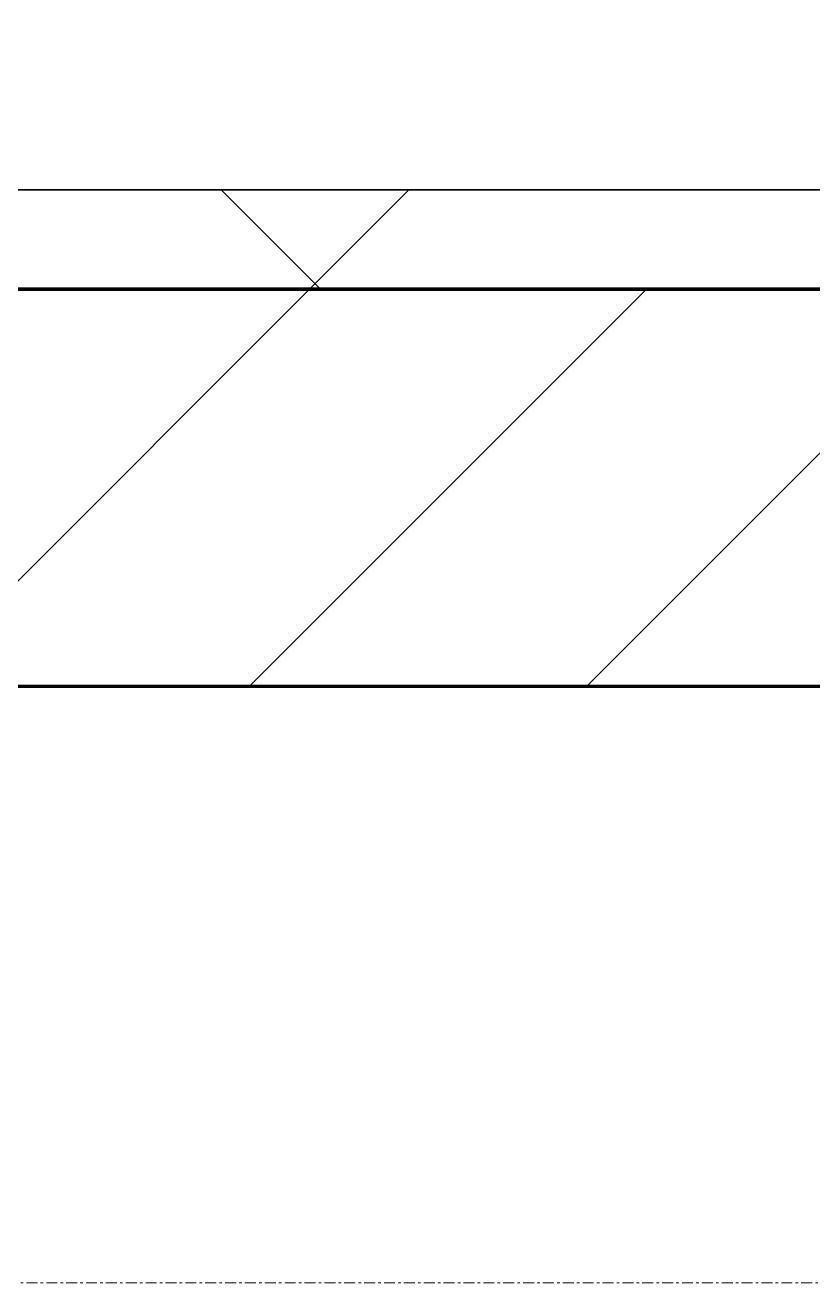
# Model space of a CAD drawing. Header units: millimetres. Extents: x -794334 to -714814, y -17806 to 22403.
# Drawn here: x -758306 to -757909, y -4321 to -3688 of the extents above; entities that cross this region are included whole.
import ezdxf
from ezdxf.xclip import XClip

# ---------------------------------------------------------------- set-up
doc = ezdxf.new("R2010")
doc.units = ezdxf.units.MM
doc.header["$XCLIPFRAME"] = 0
doc.linetypes.add('DPA_Grid _ Level 100', pattern=[10, 5.5, -1.6, 1.3, -1.6])
for name, color, linetype, lineweight in [('A-GLAZ-CURT', 2, 'Continuous', 9), ('A-WALL', 5, 'Continuous', 35), ('A-WALL-FNSH', 2, 'Continuous', 35), ('A-WALL-PATT', 1, 'Continuous', 35), ('S-GRID', 251, 'Continuous', 9), ('WALL-E', 2, 'Continuous', 35)]:
    doc.layers.add(name, color=color, linetype=linetype, lineweight=lineweight)
doc.layers.add('A11_ALU.SOLID SHEET', color=2, linetype='Continuous')

# ---------------------------------------------------------------- blocks, each defined once
blk = doc.blocks.new('*U804')
at = {"layer": 'S-GRID', "linetype": 'DPA_Grid _ Level 100'}
blk.add_line((57942.91, -7900), (-14128.88, -7900), dxfattribs=at)
blk = doc.blocks.new('PPLS-PP19_Custom Tile Pattern - Custom Tile Pattern-V151-4252-01 ENLARGED CONCOURSE LEVEL - REFLECTED CEILING PLAN - SHEET 3')
at = {"layer": 'A-GLAZ-CURT'}
for p, q in [((-300, 0), (300, 0)), ((300, 0), (-300, 0)), ((195.99, 0), (213.31, 0)), ((213.31, 0), (195.99, 0)), ((230.06, 0), (300, 0)), ((-300, -50), (300, -50)), ((300, -50), (-300, -50))]:
    blk.add_line(p, q, dxfattribs=at)
for points, knots in [([(300, 0), (286.53, 0), (254.22, 0), (207.11, 0), (177.41, 0), (159.34, 0), (158.33, 0), (158.3, 0)], [-285.253232, -285.253232, -285.253232, -285.253232, -244.693688, -187.987675, -143.776725, -129.632772, -123.352749, -123.352749, -123.352749, -123.352749]), ([(247.1, 0), (246.76, 0), (245.04, 0), (238.34, 0), (226.56, 0), (221.1, 0), (200.27, 0), (182.99, 0), (174.45, 0), (170.3, 0), (169.4, 0)], [-9649.085549, -9649.085549, -9649.085549, -9649.085549, -9581.591397, -9406.094246, -9221.510254, -9016.44624, -8717.832359, -8253.978395, -8152.463617, -8082.547786, -8082.547786, -8082.547786, -8082.547786]), ([(215.22, 0), (214.62, 0), (210.55, 0), (203.98, 0), (187.6, 0), (175.41, 0), (169.67, 0)], [-203.825446, -203.825446, -203.825446, -203.825446, -198.527383, -184.406837, -162.427601, -143.113553, -143.113553, -143.113553, -143.113553]), ([(169.79, 0), (171.26, 0), (176.13, 0), (185.98, 0), (208.82, 0), (219.42, 0), (230.06, 0)], [-77.095468, -77.095468, -77.095468, -77.095468, -65.295536, -41.623857, -24.459831, 0, 0, 0, 0]), ([(169.82, 0), (176.7, 0), (186.92, 0), (193.62, 0), (194.69, 0), (194.79, 0)], [-927.925489, -927.925489, -927.925489, -927.925489, -529.74427, -295.064701, -265.121568, -265.121568, -265.121568, -265.121568]), ([(193.8, 0), (193.33, 0), (190.11, 0), (183.59, 0), (173.7, 0), (169.92, 0)], [-11665.349007, -11665.349007, -11665.349007, -11665.349007, -11565.880756, -11105.624034, -10893.377381, -10893.377381, -10893.377381, -10893.377381]), ([(171.51, 0), (176.48, 0), (193.23, 0), (201.73, 0), (208.81, 0), (213.9, 0), (241.96, 0), (266.73, 0), (281.71, 0), (291.71, 0), (296.52, 0), (297.86, 0), (298.09, 0)], [-7971.819559, -7971.819559, -7971.819559, -7971.819559, -7784.112253, -7606.717214, -7289.299508, -7042.621073, -6582.165592, -6068.460911, -5766.029927, -5566.724884, -5280.360606, -5199.253518, -5199.253518, -5199.253518, -5199.253518]), ([(172.07, 0), (177.66, 0), (187.87, 0), (201.08, 0), (207.47, 0), (213.96, 0), (215.11, 0)], [-255.364076, -255.364076, -255.364076, -255.364076, -237.955587, -223.92608, -215.862851, -208.75215, -208.75215, -208.75215, -208.75215]), ([(300, 0), (288.22, 0), (262, 0), (230.43, 0), (219.94, 0), (219.02, 0)], [-12528.858583, -12528.858583, -12528.858583, -12528.858583, -11905.454923, -11162.864862, -10856.732305, -10856.732305, -10856.732305, -10856.732305]), ([(219.9, 0), (220.86, 0), (227.84, 0), (242.06, 0), (246.54, 0), (246.96, 0)], [-10670.940496, -10670.940496, -10670.940496, -10670.940496, -10511.382485, -9925.173265, -9834.877357, -9834.877357, -9834.877357, -9834.877357]), ([(284.76, 0), (284.76, 0), (285.09, 0), (287.47, 0), (293.59, 0), (297.76, 0), (300, 0)], [-4110.630118, -4110.630118, -4110.630118, -4110.630118, -4053.389046, -3959.664717, -3862.421465, -3746.95702, -3746.95702, -3746.95702, -3746.95702]), ([(297.38, 0), (295.84, 0), (291.62, 0), (285.38, 0), (284.87, 0)], [-4803.172655, -4803.172655, -4803.172655, -4803.172655, -4358.271401, -4143.037883, -4143.037883, -4143.037883, -4143.037883])]:
    blk.add_open_spline(points, degree=3, knots=knots, dxfattribs=at)
blk.add_open_spline([(195.11, 0), (194.91, 0), (194.44, 0), (193.8, 0)], degree=3, dxfattribs=at)
blk = doc.blocks.new('PPLS-PP19_Custom Tile Pattern - Custom Tile Pattern-V152-4252-01 ENLARGED CONCOURSE LEVEL - REFLECTED CEILING PLAN - SHEET 3')
at = {"layer": 'A-GLAZ-CURT'}
for p, q in [((-300, 0), (300, 0)), ((300, 0), (-300, 0)), ((-293.07, 0), (-275.75, 0)), ((-275.75, 0), (-293.07, 0)), ((-222.32, 0), (-205, 0)), ((-205, 0), (-222.32, 0)), ((-300, -50), (300, -50)), ((300, -50), (-300, -50))]:
    blk.add_line(p, q, dxfattribs=at)
at = {"layer": 'A-GLAZ-CURT', "flags": 128}
for points in [[(-300, 0), (-291.56, 0), (-283.3, 0), (-275.2, 0), (-267.26, 0), (-259.45, 0), (-251.77, 0), (-244.2, 0), (-236.74, 0), (-229.36, 0), (-222.06, 0), (-214.83, 0), (-207.71, 0), (-200.76, 0), (-194.02, 0), (-187.54, 0), (-181.38, 0), (-175.58, 0), (-170.25, 0), (-165.64, 0), (-162.01, 0), (-159.53, 0)], [(-125.17, 0), (-128.55, 0), (-134.16, 0), (-140.03, 0), (-145.5, 0), (-150.63, 0), (-155.53, 0), (-160.27, 0), (-164.95, 0), (-169.65, 0), (-174.47, 0), (-179.49, 0), (-184.81, 0), (-190.44, 0), (-196.37, 0), (-202.58, 0), (-209.04, 0), (-215.73, 0), (-222.63, 0), (-229.72, 0), (-236.97, 0), (-244.39, 0), (-251.96, 0), (-259.67, 0), (-267.51, 0), (-275.48, 0), (-283.55, 0), (-291.73, 0), (-300, 0)], [(-158.83, 0), (-157.46, 0), (-154.52, 0), (-149.42, 0), (-141.84, 0), (-132.81, 0), (-126.08, 0)]]:
    blk.add_lwpolyline(points, dxfattribs=at)
at = {"layer": 'A-GLAZ-CURT'}
for points, knots in [([(-300, 0), (-284.65, 0), (-236.57, 0), (-192.14, 0), (-164.36, 0), (-158.82, 0)], [-5323.127839, -5323.127839, -5323.127839, -5323.127839, -4502.809032, -2700.551212, -2224.821722, -2224.821722, -2224.821722, -2224.821722]), ([(-159.92, 0), (-176.51, 0), (-213.93, 0), (-260.99, 0), (-290.84, 0), (-294.48, 0)], [-16442.455551, -16442.455551, -16442.455551, -16442.455551, -15131.813646, -13729.592194, -13536.799606, -13536.799606, -13536.799606, -13536.799606]), ([(-159.21, 0), (-159.55, 0), (-163.36, 0), (-174.02, 0), (-185.59, 0), (-209.77, 0), (-232.01, 0), (-255.22, 0), (-262.59, 0), (-264.9, 0), (-265.4, 0)], [-2257.973564, -2257.973564, -2257.973564, -2257.973564, -2237.412286, -2029.680487, -1755.085331, -1400.429864, -858.079193, -543.655514, -208.940337, 0, 0, 0, 0]), ([(-258.6, 0), (-257.91, 0), (-254.26, 0), (-241.25, 0), (-225.99, 0), (-213.1, 0), (-200.2, 0), (-185.8, 0), (-172.46, 0), (-160.76, 0), (-158.81, 0)], [-5722.54675, -5722.54675, -5722.54675, -5722.54675, -5657.471696, -5413.335975, -5017.494783, -4832.723979, -4666.091899, -4349.945572, -4000.813434, -3881.426497, -3881.426497, -3881.426497, -3881.426497]), ([(-133.82, 0), (-135.51, 0), (-137.8, 0), (-149.31, 0), (-162.01, 0), (-177.91, 0), (-199.46, 0), (-216.65, 0), (-231.26, 0), (-233.46, 0), (-234, 0)], [-2731.647847, -2731.647847, -2731.647847, -2731.647847, -2418.507304, -2308.929706, -2113.765672, -1763.376603, -1422.553702, -978.033455, -846.069444, -682.911962, -682.911962, -682.911962, -682.911962]), ([(-233.49, 0), (-233.44, 0), (-232.38, 0), (-230.74, 0), (-225.3, 0), (-223.63, 0)], [-455.274641, -455.274641, -455.274641, -455.274641, -440.605512, -119.536984, 0, 0, 0, 0]), ([(-223.63, 0), (-219.39, 0), (-206.17, 0), (-188.58, 0), (-169.02, 0), (-152.12, 0), (-136.84, 0), (-127.33, 0), (-124.19, 0), (-123.43, 0), (-123.28, 0)], [-5463.295695, -5463.295695, -5463.295695, -5463.295695, -5161.076232, -4739.070012, -4465.409639, -4149.119819, -3839.893365, -3647.167523, -3488.92562, -3439.852845, -3439.852845, -3439.852845, -3439.852845]), ([(-91.56, 0), (-103.74, 0), (-125.18, 0), (-150.45, 0), (-158.82, 0)], [-18573.269911, -18573.269911, -18573.269911, -18573.269911, -17136.203329, -16471.576168, -16471.576168, -16471.576168, -16471.576168]), ([(-137.88, 0), (-140.56, 0), (-147.66, 0), (-147.69, 0), (-155.41, 0), (-158.76, 0)], [-3187.727384, -3187.727384, -3187.727384, -3187.727384, -2919.378265, -2477.344047, -2267.40611, -2267.40611, -2267.40611, -2267.40611]), ([(-158.58, 0), (-144.45, 0), (-126.53, 0), (-110.8, 0), (-99.5, 0), (-91.46, 0)], [-2217.969933, -2217.969933, -2217.969933, -2217.969933, -1002.059161, -460.363443, 0, 0, 0, 0]), ([(-152.35, 0), (-151.03, 0), (-147.71, 0), (-143.57, 0), (-138.62, 0)], [-3494.978217, -3494.978217, -3494.978217, -3494.978217, -3371.022232, -3227.460399, -3227.460399, -3227.460399, -3227.460399]), ([(-118.78, 0), (-121.86, 0), (-126.28, 0), (-136.96, 0), (-147.46, 0), (-150.03, 0), (-150.57, 0)], [-5938.474035, -5938.474035, -5938.474035, -5938.474035, -5700.061948, -5508.838257, -5298.784692, -5196.16478, -5196.16478, -5196.16478, -5196.16478]), ([(-150.34, 0), (-150.07, 0), (-147.75, 0), (-142.6, 0), (-127.26, 0), (-108.49, 0), (-97.49, 0), (-91.12, 0)], [-4948.728362, -4948.728362, -4948.728362, -4948.728362, -4883.323924, -4440.880425, -4054.690705, -3793.097032, -3464.109854, -3464.109854, -3464.109854, -3464.109854]), ([(-90.95, 0), (-97, 0), (-113.92, 0), (-130.52, 0), (-147.74, 0), (-149.07, 0)], [-7321.050824, -7321.050824, -7321.050824, -7321.050824, -7004.680444, -6449.282163, -6277.220794, -6277.220794, -6277.220794, -6277.220794]), ([(-148.23, 0), (-146.94, 0), (-140.15, 0), (-137.28, 0), (-133.93, 0), (-128.78, 0), (-126.5, 0)], [-6162.058746, -6162.058746, -6162.058746, -6162.058746, -6017.569127, -5560.701257, -5364.112219, -5231.017328, -5231.017328, -5231.017328, -5231.017328]), ([(-86.16, 0), (-91.37, 0), (-104.13, 0), (-122.65, 0), (-139.03, 0), (-146.11, 0), (-146.95, 0)], [-1681.3698, -1681.3698, -1681.3698, -1681.3698, -1374.161226, -945.742622, -741.901385, -489.130243, -489.130243, -489.130243, -489.130243]), ([(-146.69, 0), (-146.59, 0), (-145.49, 0), (-135.69, 0), (-128.29, 0), (-125.15, 0)], [-420.34245, -420.34245, -420.34245, -420.34245, -406.956646, -290.263673, 0, 0, 0, 0]), ([(-127.41, 0), (-131.63, 0), (-133.16, 0), (-134.09, 0), (-134.15, 0)], [-8540.990293, -8540.990293, -8540.990293, -8540.990293, -8266.114998, -8246.473386, -8246.473386, -8246.473386, -8246.473386]), ([(-134.15, 0), (-133.32, 0), (-130.31, 0), (-117.33, 0), (-99.77, 0), (-91.45, 0), (-90.93, 0)], [-7657.439573, -7657.439573, -7657.439573, -7657.439573, -7293.749979, -6839.55839, -6236.997189, -6195.954417, -6195.954417, -6195.954417, -6195.954417]), ([(-120.13, 0), (-120.14, 0), (-120.24, 0), (-121.3, 0), (-129.25, 0), (-133.82, 0)], [-2933.992132, -2933.992132, -2933.992132, -2933.992132, -2920.575025, -2840.280255, -2731.647847, -2731.647847, -2731.647847, -2731.647847]), ([(-113.43, 0), (-113.44, 0), (-113.96, 0), (-119.73, 0), (-125.43, 0), (-127.03, 0), (-127.41, 0)], [-328.499627, -328.499627, -328.499627, -328.499627, -282.672656, -98.539552, -24.539552, 0, 0, 0, 0]), ([(-126.5, 0), (-122.44, 0), (-110.02, 0), (-98.69, 0), (-91.74, 0)], [-5231.017328, -5231.017328, -5231.017328, -5231.017328, -4994.692869, -4608.27717, -4608.27717, -4608.27717, -4608.27717]), ([(-125.15, 0), (-124.93, 0), (-121.96, 0), (-113.01, 0), (-101.33, 0), (-95.04, 0), (-91.87, 0)], [-3362.7396, -3362.7396, -3362.7396, -3362.7396, -3342.215224, -3074.362186, -2902.289527, -2732.225925, -2732.225925, -2732.225925, -2732.225925]), ([(-122.08, 0), (-122.01, 0), (-121.69, 0), (-121.2, 0), (-120.88, 0)], [-3136.336417, -3136.336417, -3136.336417, -3136.336417, -3110.304437, -3035.164275, -3035.164275, -3035.164275, -3035.164275]), ([(-91.88, 0), (-96.95, 0), (-104.32, 0), (-114.02, 0), (-117.28, 0), (-118.78, 0)], [-494.872836, -494.872836, -494.872836, -494.872836, -229.489605, -116.330425, 0, 0, 0, 0]), ([(-117.74, 0), (-117.19, 0), (-114.78, 0), (-113.43, 0), (-113.43, 0)], [-821.249067, -821.249067, -821.249067, -821.249067, -394.672656, -330.879064, -330.879064, -330.879064, -330.879064]), ([(-91.81, 0), (-98.21, 0), (-109.26, 0), (-116.56, 0), (-117.56, 0)], [-1970.99776, -1970.99776, -1970.99776, -1970.99776, -1433.981041, -985.49888, -985.49888, -985.49888, -985.49888]), ([(-115.82, 0), (-114.96, 0), (-110.41, 0), (-99.9, 0), (-92.62, 0), (-90.98, 0)], [-5724.064692, -5724.064692, -5724.064692, -5724.064692, -5430.283136, -5103.229623, -5010.572037, -5010.572037, -5010.572037, -5010.572037]), ([(-23.51, 0), (-24.46, 0), (-30.1, 0), (-40, 0), (-56.24, 0), (-75.59, 0), (-94, 0), (-112.01, 0), (-114.94, 0), (-115.63, 0)], [-2192.194988, -2192.194988, -2192.194988, -2192.194988, -2125.455881, -1792.521578, -1466.981642, -1208.454564, -789.402658, -501.969187, -243.577221, -243.577221, -243.577221, -243.577221]), ([(-90.98, 0), (-89.75, 0), (-84.51, 0), (-77.43, 0), (-72.73, 0), (-72.64, 0), (-72.64, 0)], [-19823.147478, -19823.147478, -19823.147478, -19823.147478, -19753.885894, -19541.04734, -19478.625389, -19471.062469, -19471.062469, -19471.062469, -19471.062469]), ([(-36.62, 0), (-36.62, 0), (-40.35, 0), (-44.32, 0), (-58.97, 0), (-78.21, 0), (-88.58, 0), (-90.96, 0)], [-4069.478503, -4069.478503, -4069.478503, -4069.478503, -3858.647035, -3538.256648, -2842.901703, -2193.204658, -1994.578729, -1994.578729, -1994.578729, -1994.578729]), ([(-90.96, 0), (-88.89, 0), (-81.45, 0), (-71.67, 0), (-65.93, 0), (-65.07, 0)], [-2715.814675, -2715.814675, -2715.814675, -2715.814675, -2605.247022, -2322.099534, -2241.8264, -2241.8264, -2241.8264, -2241.8264]), ([(-90.95, 0), (-89.82, 0), (-83.64, 0), (-75.26, 0), (-68.41, 0), (-65.12, 0), (-63.63, 0)], [-3461.253723, -3461.253723, -3461.253723, -3461.253723, -3402.597032, -3144.956779, -3050.982048, -2969.237017, -2969.237017, -2969.237017, -2969.237017]), ([(-90.95, 0), (-90.03, 0), (-79.54, 0), (-63.44, 0), (-54.4, 0), (-48.53, 0), (-30.79, 0), (-18.03, 0), (8.61, 0), (15.02, 0), (22.91, 0), (31, 0), (39.04, 0), (51.19, 0), (58.74, 0), (61.34, 0), (61.45, 0)], [-4593.544022, -4593.544022, -4593.544022, -4593.544022, -4542.524482, -4008.285538, -3689.699207, -3546.54457, -3315.260113, -2864.387349, -2439.246196, -2084.094819, -1956.422387, -1818.904206, -1645.594513, -1443.202566, -1228.752106, -1120.932285, -1120.932285, -1120.932285, -1120.932285]), ([(-72.93, 0), (-75.51, 0), (-81.35, 0), (-88.11, 0), (-90.94, 0)], [-19442.345229, -19442.345229, -19442.345229, -19442.345229, -18935.241197, -18597.829151, -18597.829151, -18597.829151, -18597.829151]), ([(-36.33, 0), (-36.43, 0), (-37.27, 0), (-45.02, 0), (-46.13, 0), (-60.59, 0), (-76.28, 0), (-86.58, 0), (-90.94, 0)], [-1855.773136, -1855.773136, -1855.773136, -1855.773136, -1810.870157, -1672.078046, -1405.135169, -1060.00838, -740.068933, -511.187806, -511.187806, -511.187806, -511.187806]), ([(-26.75, 0), (-27.82, 0), (-36.18, 0), (-53.55, 0), (-73.06, 0), (-87.28, 0), (-90.81, 0)], [-8718.362214, -8718.362214, -8718.362214, -8718.362214, -8532.293389, -8073.216054, -7508.296369, -7323.424259, -7323.424259, -7323.424259, -7323.424259]), ([(-90.51, 0), (-84.55, 0), (-73.54, 0), (-62.74, 0), (-60.36, 0), (-59.97, 0)], [-6184.855039, -6184.855039, -6184.855039, -6184.855039, -5713.340575, -5140.470607, -5006.787413, -5006.787413, -5006.787413, -5006.787413]), ([(-90.05, 0), (-86.58, 0), (-69.24, 0), (-42.53, 0), (-12.78, 0), (4.23, 0), (9.64, 0), (10.14, 0), (10.18, 0)], [-4993.333029, -4993.333029, -4993.333029, -4993.333029, -4799.173296, -4065.652676, -3589.737505, -3285.047089, -3066.359526, -3044.715262, -3044.715262, -3044.715262, -3044.715262]), ([(-63.96, 0), (-64.13, 0), (-72.5, 0), (-80.63, 0), (-86.16, 0)], [-2171.769325, -2171.769325, -2171.769325, -2171.769325, -2007.031671, -1681.3698, -1681.3698, -1681.3698, -1681.3698]), ([(-29.03, 0), (-33.97, 0), (-43.74, 0), (-56.37, 0), (-71.66, 0), (-77.83, 0), (-82.66, 0), (-83.28, 0), (-83.28, 0)], [-2680.714891, -2680.714891, -2680.714891, -2680.714891, -2413.671296, -2161.752162, -2006.592567, -1646.621388, -1424.436217, -1393.971743, -1393.971743, -1393.971743, -1393.971743]), ([(-83.28, 0), (-83.28, 0), (-82.91, 0), (-76.14, 0), (-62.97, 0), (-48.14, 0), (-36.49, 0), (-33.57, 0), (-29.94, 0), (-28.57, 0)], [-1393.4169, -1393.4169, -1393.4169, -1393.4169, -1353.722004, -1274.333717, -1073.56893, -651.549973, -296.515819, -83.513472, 0, 0, 0, 0]), ([(-66.39, 0), (-66.39, 0), (-63.63, 0), (-53.63, 0), (-34.42, 0), (-29.82, 0), (-29.19, 0)], [-2493.31794, -2493.31794, -2493.31794, -2493.31794, -2315.303971, -1809.437387, -963.711516, -666.19313, -666.19313, -666.19313, -666.19313]), ([(31.18, 0), (25.97, 0), (11.99, 0), (-16.92, 0), (-47.42, 0), (-65.77, 0), (-66.37, 0), (-66.38, 0)], [-4496.803627, -4496.803627, -4496.803627, -4496.803627, -4222.080604, -3745.412743, -2981.410125, -2542.574734, -2498.224237, -2498.224237, -2498.224237, -2498.224237]), ([(-63.63, 0), (-61.49, 0), (-57.39, 0), (-54.49, 0), (-45.2, 0), (-40.79, 0), (-40.46, 0), (-40.44, 0)], [-2969.237017, -2969.237017, -2969.237017, -2969.237017, -2851.217951, -2734.127174, -2474.780881, -2410.990208, -2350.645972, -2350.645972, -2350.645972, -2350.645972]), ([(-58.83, 0), (-58.37, 0), (-57.29, 0), (-54.23, 0), (-46.33, 0), (-42.62, 0), (-41.76, 0)], [-4859.52896, -4859.52896, -4859.52896, -4859.52896, -4680.891996, -4469.85053, -4321.566175, -4270.495146, -4270.495146, -4270.495146, -4270.495146]), ([(-51.83, 0), (-51.83, 0), (-51.78, 0), (-47.4, 0), (-46.01, 0), (-40.22, 0), (-36.78, 0)], [-632.814994, -632.814994, -632.814994, -632.814994, -627.965721, -508.377888, -260.442412, 0, 0, 0, 0]), ([(76.63, 0), (74.8, 0), (67.65, 0), (53.52, 0), (37, 0), (24.07, 0), (12.82, 0), (-2.9, 0), (-20.62, 0), (-32.81, 0), (-44.85, 0), (-51.43, 0), (-51.79, 0)], [-3095.572228, -3095.572228, -3095.572228, -3095.572228, -2950.589685, -2634.532728, -2313.748533, -2106.613311, -1925.670641, -1617.263037, -1290.787923, -1039.307308, -819.71621, -644.910881, -644.910881, -644.910881, -644.910881]), ([(-41.76, 0), (-39.9, 0), (-37.72, 0), (-36.92, 0), (-36.77, 0)], [-4270.495146, -4270.495146, -4270.495146, -4270.495146, -4161.040818, -4106.245333, -4106.245333, -4106.245333, -4106.245333]), ([(-36.78, 0), (-32.43, 0), (-19.22, 0), (7.61, 0), (31.27, 0), (44.6, 0)], [-6191.144455, -6191.144455, -6191.144455, -6191.144455, -5862.463379, -5340.621928, -4643.358341, -4643.358341, -4643.358341, -4643.358341]), ([(-36.29, 0), (-36.29, 0), (-34.66, 0), (-28.88, 0), (-26.95, 0), (-26.54, 0)], [-9150.272121, -9150.272121, -9150.272121, -9150.272121, -9057.163041, -8919.836787, -8834.607043, -8834.607043, -8834.607043, -8834.607043]), ([(-33.34, 0), (-33.34, 0), (-32.93, 0), (-31.16, 0), (-30.52, 0)], [-2415.024266, -2415.024266, -2415.024266, -2415.024266, -2357.633367, -2323.618664, -2323.618664, -2323.618664, -2323.618664]), ([(-23.21, 0), (-26.72, 0), (-30.87, 0), (-31.82, 0), (-32, 0)], [-2904.523331, -2904.523331, -2904.523331, -2904.523331, -2698.150104, -2614.070998, -2614.070998, -2614.070998, -2614.070998]), ([(-30.76, 0), (-30.73, 0), (-29.99, 0), (-23.47, 0), (-15.75, 0), (-15.19, 0)], [-54176.191683, -54176.191683, -54176.191683, -54176.191683, -54157.274271, -53749.15266, -53717.791567, -53717.791567, -53717.791567, -53717.791567]), ([(-30.52, 0), (-27.11, 0), (-17.83, 0), (5.99, 0), (22.06, 0), (37.44, 0), (45.92, 0), (57.76, 0), (64.47, 0), (72.74, 0), (75.22, 0), (76.03, 0), (76.21, 0)], [-2323.618664, -2323.618664, -2323.618664, -2323.618664, -2142.497158, -1716.209403, -1206.526904, -1089.329421, -901.315459, -753.071572, -495.328968, -421.953223, -334.951786, -290.452333, -290.452333, -290.452333, -290.452333]), ([(-23.07, 0), (-24.39, 0), (-27.16, 0), (-29.52, 0), (-30.21, 0)], [-54621.282624, -54621.282624, -54621.282624, -54621.282624, -54461.685999, -54290.791712, -54290.791712, -54290.791712, -54290.791712])]:
    blk.add_open_spline(points, degree=3, knots=knots, dxfattribs=at)
for points in [[(-294.58, 0), (-296.38, 0), (-298.19, 0), (-300, 0)], [(-158.69, 0), (-158.08, 0), (-157.57, 0), (-157.22, 0)], [(-39.84, 0), (-39.08, 0), (-38.11, 0), (-37.36, 0)], [(-23.57, 0), (-28.94, 0), (-34.81, 0), (-36.04, 0)]]:
    blk.add_open_spline(points, degree=3, dxfattribs=at)
blk = doc.blocks.new('*U1029')
at = {"layer": 'A-GLAZ-CURT'}
for name, p in [('PPLS-PP19_Custom Tile Pattern - Custom Tile Pattern-V151-4252-01 ENLARGED CONCOURSE LEVEL - REFLECTED CEILING PLAN - SHEET 3', (20402.37, -7350)), ('PPLS-PP19_Custom Tile Pattern - Custom Tile Pattern-V152-4252-01 ENLARGED CONCOURSE LEVEL - REFLECTED CEILING PLAN - SHEET 3', (21002.37, -7350))]:
    blk.add_blockref(name, p, dxfattribs=at)
blk = doc.blocks.new('*U1630')
blk.add_lwpolyline([(22690, -750), (19166.45, -750), (19116.45, -700), (18966.44, -550), (-101025.39, -550), (-101025.39, -6704.96), (-96300, -6704.96), (-96300, -7350), (-94497.63, -7350), (17250, -7350), (17250, -6849.96), (18300, -6849.96), (22690, -6849.96)], close=True)

msp = doc.modelspace()

# ---------------------------------------------------------------- block references
at = {"layer": 'A11_ALU.SOLID SHEET'}
ref = msp.add_blockref('*U1630', (-744681.24, 3579.02), dxfattribs=at)
XClip(ref).set_block_clipping_path([(-45802.4668593339, -9620.0029952967), (23702.8690583039, 10334.9999958097)])

# ---------------------------------------------------------------- next in the draw order: hatches: boundary and pattern name
at = {"layer": 'A-WALL-PATT', "lineweight": 9}
h = msp.add_hatch(dxfattribs=at)
h.set_pattern_fill('FP_5', color=256, style=0, pattern_type=2)
h.set_pattern_definition([(45, (0, 0), (-212.13203, 212.13203), []), (135, (0, 0), (-212.13203, -212.13203), [])])
h.paths.add_polyline_path([(-727630.24, -3820.98), (-727382.37, -3820.98), (-727382.37, -3770.98), (-790483.7, -3770.98), (-790483.7, -3820.98), (-727766, -3820.98)])
h = msp.add_hatch(dxfattribs=at)
h.set_pattern_fill('FP_2', color=256, style=0, pattern_type=2)
h.set_pattern_definition([(45, (0, 0), (-84.852814, 84.852814), [])])
h.paths.add_polyline_path([(-727382.37, -4020.98), (-727382.37, -3820.98), (-790483.7, -3820.98), (-790483.7, -4020.98), (-727494.49, -4020.98)])

# ---------------------------------------------------------------- next in the draw order: linework, layer by layer
at = {"layer": 'A-WALL', "color": 7, "lineweight": 70}
for p, q in [((-758780, -3820.98), (-756380, -3820.98)), ((-756380, -3820.98), (-758780, -3820.98)), ((-756380, -4020.98), (-758780, -4020.98))]:
    msp.add_line(p, q, dxfattribs=at)
at = {"layer": 'A-WALL-FNSH', "color": 250}
msp.add_line((-758780, -3770.98), (-756380, -3770.98), dxfattribs=at)
at = {"layer": 'WALL-E'}
for p, q in [((-727382.37, -4020.98), (-790483.7, -4020.98)), ((-790483.7, -4020.98), (-727382.37, -4020.98))]:
    msp.add_line(p, q, dxfattribs=at)

# ---------------------------------------------------------------- next in the draw order: block references
for name in ['*U804', '*U1029']:
    msp.add_blockref(name, (-778882.37, 3579.02))

doc.saveas('drawing.dxf')
